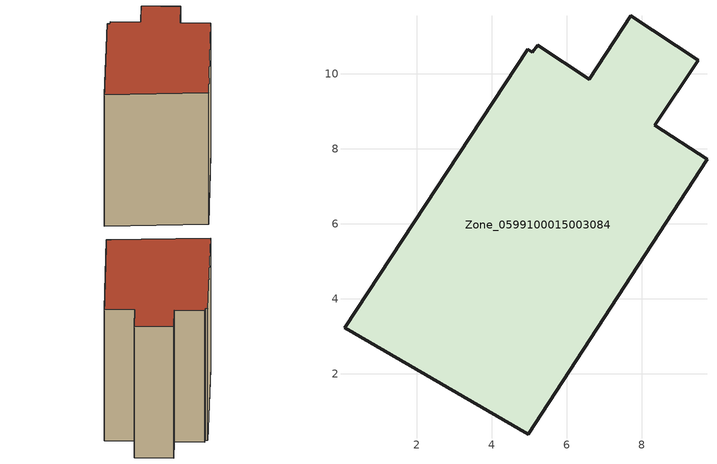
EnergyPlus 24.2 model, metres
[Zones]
Zone_0599100015003084
 floor ground (C_G): 7.71,11.55 9.51,10.36 8.36,8.63 9.75,7.72 4.97,0.38 0.08,3.23 4.96,10.65 5.08,10.58 5.22,10.77 6.6,9.86 z0.86
 wall outside (C_F): 9.51,10.36 7.71,11.55 6.6,9.86 5.22,10.77 5.08,10.58 4.96,10.65 0.08,3.23 4.97,0.38 9.75,7.72 8.36,8.63 9.51,10.36 z0.86:8.78
 roof outside (C_R): 4.96,10.65 0.08,3.23 4.97,0.38 9.75,7.72 8.36,8.63 9.51,10.36 7.71,11.55 6.6,9.86 5.22,10.77 5.08,10.58 z8.78
[BUILDING]
Pand.0599100015003084: North Axis=0; Terrain=City; Loads Convergence Tolerance Value=0.04; Temperature Convergence Tolerance Value=0.4; Solar Distribution=FullExterior; Maximum Number of Warmup Days=25; Minimum Number of Warmup Days=1
[Site:Location]
Rotterdam.The.Hague.AP_ZH_NLD Design_Conditions: Latitude=51.96; Longitude=4.45; Time Zone=1; Elevation=-4.5
[SITE:GROUNDTEMPERATURE:BUILDINGSURFACE]
18, 18, 18, 18, 18, 18, 18, 18, 18, 18, 18, 18
[MATERIAL] Thermal Absorptance=0.9; Solar Absorptance=0.7; Visible Absorptance=0.7
Name | Roughness | Thickness | Conductivity | Density | Specific Heat
G.TC.1965-1974 | MediumSmooth | 0.15 | 0.882353 | 540 | 1210
F.TC.1965-1974 | Rough | 0.3 | 0.697674 | 1920 | 840
R.TC.1965-1974 | MediumRough | 0.2 | 0.232558 | 1500 | 1000
[CONSTRUCTION]
C_G: G.TC.1965-1974
C_F: F.TC.1965-1974
C_R: R.TC.1965-1974
[ZONE]
Zone_0599100015003084: Type=1; Multiplier=1; Ceiling Height=Autocalculate; Volume=Autocalculate; Floor Area=autocalculate; Part of Total Floor Area=Yes
[ZONEINFILTRATION:DESIGNFLOWRATE]
Infil_Zone_0599100015003084: Zone or ZoneList or Space or SpaceList=Zone_0599100015003084; Schedule=AlwaysOn; Design Flow Rate Calculation Method=Flow/Area; Flow Rate per Floor Area=0.003; Constant Term Coefficient=1; Temperature Term Coefficient=0; Velocity Term Coefficient=0; Velocity Squared Term Coefficient=0
[HVACTEMPLATE:ZONE:IDEALLOADSAIRSYSTEM]
Zone_0599100015003084: Maximum Heating Supply Air Temperature=50; Minimum Cooling Supply Air Temperature=13; Maximum Heating Supply Air Humidity Ratio=0.0156; Minimum Cooling Supply Air Humidity Ratio=0.0077; Heating Limit=NoLimit; Cooling Limit=NoLimit; Dehumidification Control Type=ConstantSensibleHeatRatio; Cooling Sensible Heat Ratio=0.7; Dehumidification Setpoint=60; Humidification Control Type=None; Humidification Setpoint=30; Outdoor Air Method=None; Outdoor Air Flow Rate per Person=0.00944; Outdoor Air Flow Rate per Zone Floor Area=0; Outdoor Air Flow Rate per Zone=0; Demand Controlled Ventilation Type=None; Outdoor Air Economizer Type=NoEconomizer; Heat Recovery Type=None; Sensible Heat Recovery Effectiveness=0.7; Latent Heat Recovery Effectiveness=0.65
[ZONECONTROL:THERMOSTAT]
ThermostatControl_Zone_0599100015003084: Zone or ZoneList=Zone_0599100015003084; Control Type Schedule=DualSetpointControlType; Control 1=Thermostat_Zone_0599100015003084; Temperature Difference Between Cutout And Setpoint=0
[THERMOSTATSETPOINT:DUALSETPOINT]
Thermostat_Zone_0599100015003084: Heating Setpoint Temperature Schedule=HeatingSetpoint_Zone_0599100015003084; Cooling Setpoint Temperature Schedule=CoolingSetpoint_Zone_0599100015003084
[SCHEDULE:COMPACT]
HeatingSetpoint_Zone_0599100015003084: Through: 12/31, For: AllDays, Until: 24:00, 21
CoolingSetpoint_Zone_0599100015003084: Through: 12/31, For: AllDays, Until: 24:00, 24
DualSetpointControlType: Through: 12/31, For: AllDays, Until: 24:00, 4
AlwaysOn: Through: 12/31, For: AllDays, Until: 24:00, 1
